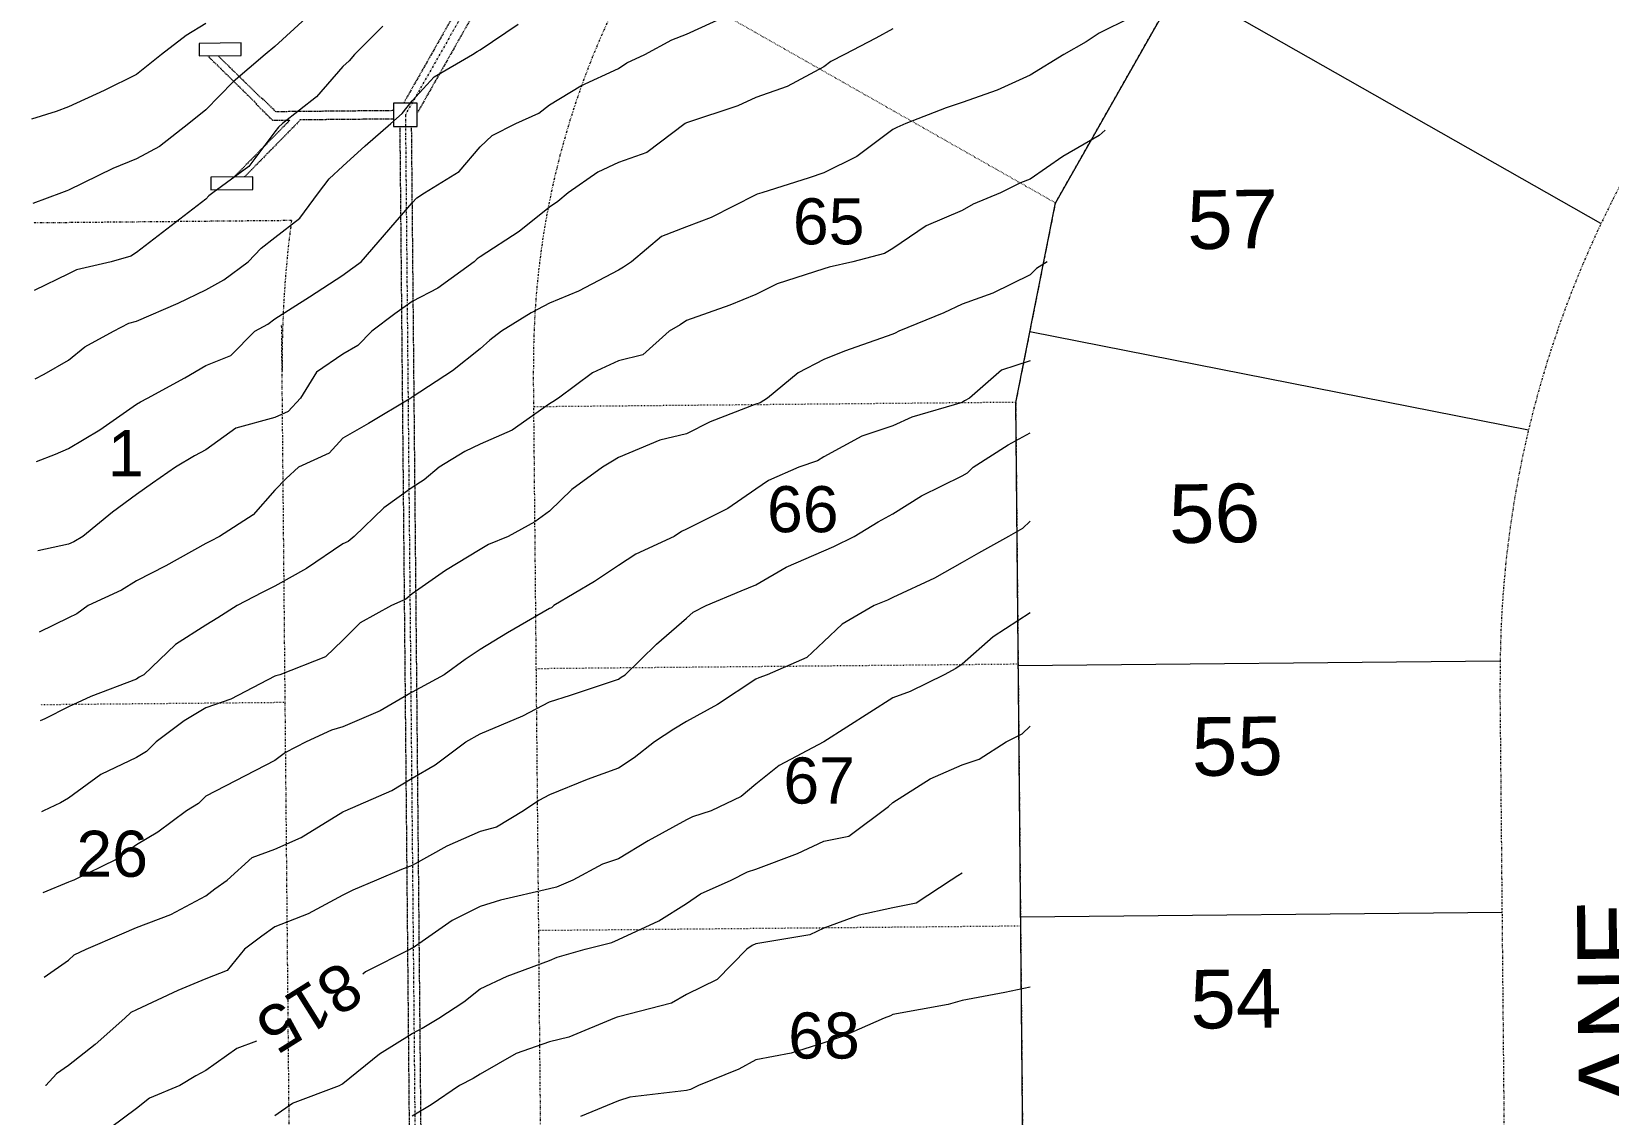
# Model space of a CAD drawing. Extents: x 2300382 to 2302077, y 6907618 to 6908927.
# Drawn here: x 2300386.4 to 2300762.8, y 6908198.1 to 6908456.5 of the extents above; entities that cross this region are included whole.
import ezdxf
from ezdxf.enums import TextEntityAlignment as Align

# ---------------------------------------------------------------- set-up
doc = ezdxf.new("R2010")
doc.units = 0
doc.header["$MEASUREMENT"] = 0
for name, pattern in [('DASHDOT', [1, 0.5, -0.25, 0, -0.25]), ('DIVIDE', [1.25, 0.5, -0.25, 0, -0.25, 0, -0.25]), ('DOT', [0.25, 0, -0.25]), ('HIDDEN', [0.375, 0.25, -0.125])]:
    doc.linetypes.add(name, pattern=pattern)
for name, color, linetype, lineweight in [('10', 7, 'Continuous', 0), ('LAYO-13', 7, 'Continuous', 0), ('LAYO-14', 7, 'Continuous', 0), ('LAYO-31', 7, 'Continuous', 0), ('LAYO-32', 7, 'Continuous', 0), ('LAYO-33', 7, 'Continuous', 0), ('LAYO-38', 7, 'Continuous', 0), ('LAYO-39', 7, 'Continuous', 0), ('LIDAR2DSHD-5', 7, 'Continuous', 0), ('LIDAR2DSHD-6', 7, 'Continuous', 0), ('LIDAR2DSHD-7', 7, 'Continuous', 0), ('STRM-11', 7, 'Continuous', 0), ('STRM-33', 7, 'Continuous', 0), ('STRM-34', 7, 'Continuous', 0), ('STRM-43', 7, 'Continuous', 0), ('STRM-44', 7, 'Continuous', 0)]:
    doc.layers.add(name, color=color, linetype=linetype, lineweight=lineweight)
doc.styles.get("Standard").update_dxf_attribs({"font": 'ARIAL.TTF'})

msp = doc.modelspace()

# ---------------------------------------------------------------- linework, layer by layer
at = {"layer": 'LAYO-31', "color": 7, "linetype": 'DIVIDE', "lineweight": 0}
msp.add_lwpolyline([(2300678.18, 6908874.6), (2300672.44, 6908863.49), (2300676.2, 6908849.85), (2300594.69, 6908706.39), (2300646.86, 6908676.75), (2300660.5, 6908680.51), (2300751.79, 6908628.64), (2300630.77, 6908415.62), (2300621.3, 6908367.99), (2300627.22, 6907738.02), (2302053.71, 6907751.44), (2302037.06, 6908510.98), (2302026.84, 6908520.91), (2301666.66, 6908518.41), (2301666.33, 6908530.91), (2301597.33, 6908530.43), (2301596.8, 6908517.93), (2301509.57, 6908517.32, -0.131647), (2301088.82, 6908626.94), (2300742, 6908823.97), (2300748.61, 6908834.59), (2300678.18, 6908874.6)], format="xyb", dxfattribs=at)
at = {"layer": 'LAYO-32', "color": 7, "linetype": 'DIVIDE', "lineweight": 0}
msp.add_line((2300740.57, 6907914.78), (2300736.93, 6908301.24), dxfattribs=at)
msp.add_arc((2300986.92, 6908303.59), 250, 150.3984, 180.5391, dxfattribs=at)
at = {"layer": 'LAYO-33', "color": 7, "linetype": 'Continuous', "lineweight": 0}
for p, q in [((2300751.79, 6908628.64), (2300630.77, 6908415.62)), ((2300761, 6908410.64), (2300660.41, 6908467.79)), ((2300621.3, 6908367.99), (2300630.77, 6908415.62)), ((2300743.69, 6908361.37), (2300624.64, 6908384.79)), ((2300627.22, 6907738.02), (2300621.3, 6908367.99)), ((2300736.88, 6908306.21), (2300621.89, 6908305.13)), ((2300737.45, 6908246.22), (2300622.45, 6908245.13))]:
    msp.add_line(p, q, dxfattribs=at)
at = {"layer": 'LAYO-38', "color": 253, "linetype": 'DIVIDE', "lineweight": 0}
for p, q in [((2300448.45, 6908411.37), (2300386.77, 6908410.79)), ((2300448.04, 6908181.35), (2300446.11, 6908386.56))]:
    msp.add_line(p, q, dxfattribs=at)
at = {"layer": 'LAYO-38', "color": 7, "linetype": 'DIVIDE', "lineweight": 0}
msp.add_line((2300512.23, 6907736.94), (2300506.22, 6908375.81), dxfattribs=at)
msp.add_arc((2300701.21, 6908377.65), 195, 150.3984, 180.539, dxfattribs=at)
at = {"layer": 'LAYO-38', "color": 253, "linetype": 'DIVIDE', "lineweight": 0}
msp.add_arc((2300701.21, 6908377.65), 255, 172.4013, 180.539, dxfattribs=at)
at = {"layer": 'LAYO-39', "color": 217, "linetype": 'DOT', "lineweight": 0}
for p, q in [((2300530.78, 6908472.42), (2300630.77, 6908415.62)), ((2300621.3, 6908367.99), (2300506.3, 6908366.91)), ((2300621.88, 6908305.49), (2300506.89, 6908304.41)), ((2300446.96, 6908296.35), (2300388.45, 6908295.8)), ((2300622.47, 6908243), (2300507.48, 6908241.92))]:
    msp.add_line(p, q, dxfattribs=at)
at = {"layer": 'LIDAR2DSHD-5', "color": 35, "linetype": 'Continuous', "lineweight": 0}
for p, q in [((2300470.26, 6908457.78), (2300463.46, 6908451)), ((2300463.46, 6908451), (2300462.26, 6908449.49)), ((2300460.75, 6908448.13), (2300454.45, 6908440.9)), ((2300462.26, 6908449.49), (2300460.75, 6908448.13)), ((2300454.45, 6908440.9), (2300446.28, 6908434.5)), ((2300444.5, 6908432.54), (2300438.24, 6908424.26)), ((2300445.35, 6908433.64), (2300444.5, 6908432.54)), ((2300446.28, 6908434.5), (2300445.35, 6908433.64)), ((2300641.25, 6908431.71), (2300632.56, 6908426.69)), ((2300642.63, 6908432.94), (2300641.25, 6908431.71)), ((2300438.24, 6908424.26), (2300429.71, 6908418)), ((2300632.56, 6908426.69), (2300624.75, 6908421.25)), ((2300622.43, 6908420.36), (2300617.71, 6908418)), ((2300624.75, 6908421.25), (2300622.43, 6908420.36)), ((2300428, 6908416.48), (2300411.5, 6908403.78)), ((2300428.75, 6908417.25), (2300428, 6908416.48)), ((2300429.71, 6908418), (2300428.75, 6908417.25)), ((2300617.71, 6908418), (2300611.18, 6908415.28)), ((2300608.5, 6908413.81), (2300599.91, 6908410.09)), ((2300611.18, 6908415.28), (2300608.5, 6908413.81)), ((2300599.91, 6908410.09), (2300592, 6908404.68)), ((2300592, 6908404.68), (2300590.01, 6908403.49)), ((2300405.41, 6908401.5), (2300397.12, 6908399.6)), ((2300410.12, 6908402.9), (2300405.41, 6908401.5)), ((2300411.5, 6908403.78), (2300410.12, 6908402.9)), ((2300582.45, 6908401.5), (2300576.76, 6908400.24)), ((2300590.01, 6908403.49), (2300582.45, 6908401.5)), ((2300395.25, 6908398.62), (2300387.01, 6908394.69)), ((2300397.12, 6908399.6), (2300395.25, 6908398.62)), ((2300575.5, 6908399.85), (2300564.36, 6908396.31)), ((2300576.76, 6908400.24), (2300575.5, 6908399.85)), ((2300559.25, 6908393.72), (2300553.08, 6908391.17)), ((2300564.36, 6908396.31), (2300559.25, 6908393.72)), ((2300553.08, 6908391.17), (2300542.75, 6908387.49)), ((2300541.26, 6908386.51), (2300538.59, 6908385)), ((2300542.75, 6908387.49), (2300541.26, 6908386.51)), ((2300538.59, 6908385), (2300532.28, 6908379.31)), ((2300532.28, 6908379.31), (2300526.5, 6908377.89)), ((2300520.27, 6908375.04), (2300512.15, 6908369)), ((2300526.5, 6908377.89), (2300520.27, 6908375.04)), ((2300510, 6908367.64), (2300501.16, 6908361.34)), ((2300510.85, 6908368.15), (2300510, 6908367.64)), ((2300512.15, 6908369), (2300510.85, 6908368.15)), ((2300501.16, 6908361.34), (2300493.5, 6908358)), ((2300489.82, 6908356.24), (2300483.68, 6908352.5)), ((2300493.5, 6908358), (2300489.82, 6908356.24)), ((2300483.68, 6908352.5), (2300480.16, 6908349.54)), ((2300480.16, 6908349.54), (2300477.25, 6908347.68)), ((2300477.25, 6908347.68), (2300470.47, 6908342.78)), ((2300470.47, 6908342.78), (2300463.45, 6908336)), ((2300460.75, 6908334.21), (2300452.04, 6908328.35)), ((2300461.99, 6908334.76), (2300460.75, 6908334.21)), ((2300463.45, 6908336), (2300461.99, 6908334.76)), ((2300452.04, 6908328.35), (2300444.5, 6908324.13)), ((2300441.42, 6908322.58), (2300435.53, 6908319.5)), ((2300444.5, 6908324.13), (2300441.42, 6908322.58)), ((2300435.53, 6908319.5), (2300430.91, 6908316.59)), ((2300428, 6908314.82), (2300420.77, 6908310.23)), ((2300430.91, 6908316.59), (2300428, 6908314.82)), ((2300624.75, 6908317.78), (2300615.89, 6908312)), ((2300615.89, 6908312), (2300608.5, 6908305.52)), ((2300420.77, 6908310.23), (2300413.18, 6908303)), ((2300413.18, 6908303), (2300412.14, 6908302.38)), ((2300604.26, 6908303), (2300596.12, 6908299)), ((2300607, 6908304.5), (2300604.26, 6908303)), ((2300608.5, 6908305.52), (2300607, 6908304.5)), ((2300411.5, 6908301.9), (2300400.53, 6908297.8)), ((2300412.14, 6908302.38), (2300411.5, 6908301.9)), ((2300400.53, 6908297.8), (2300395.25, 6908295.3)), ((2300592, 6908297.45), (2300575.5, 6908287)), ((2300596.12, 6908299), (2300592, 6908297.45)), ((2300389.62, 6908292.46), (2300388.5, 6908291.96)), ((2300395.25, 6908295.3), (2300389.62, 6908292.46)), ((2300575.5, 6908287), (2300564.84, 6908281.32)), ((2300564.84, 6908281.32), (2300559.25, 6908276.85)), ((2300559.25, 6908276.85), (2300555.81, 6908273.94)), ((2300555.81, 6908273.94), (2300548.6, 6908270.5)), ((2300544.19, 6908269.06), (2300542.75, 6908268.34)), ((2300548.6, 6908270.5), (2300544.19, 6908269.06)), ((2300542.75, 6908268.34), (2300533.55, 6908263.34)), ((2300533.55, 6908263.34), (2300526.5, 6908259.09)), ((2300522.72, 6908257.78), (2300515.64, 6908254)), ((2300526.5, 6908259.09), (2300522.72, 6908257.78)), ((2300515.64, 6908254), (2300511.72, 6908252.28)), ((2300510, 6908251.86), (2300498.33, 6908249.17)), ((2300511.72, 6908252.28), (2300510, 6908251.86)), ((2300493.5, 6908247.68), (2300486.77, 6908244.34)), ((2300498.33, 6908249.17), (2300493.5, 6908247.68)), ((2300486.77, 6908244.34), (2300477.25, 6908237.7)), ((2300476.84, 6908237.5), (2300466.16, 6908232.09)), ((2300477.11, 6908237.64), (2300476.84, 6908237.5)), ((2300477.25, 6908237.7), (2300477.11, 6908237.64)), ((2300466.16, 6908232.09), (2300465.49, 6908231.5)), ((2300435.4, 6908213.83), (2300428, 6908208.58)), ((2300440.08, 6908215.56), (2300435.4, 6908213.83)), ((2300425.64, 6908207.29), (2300421.81, 6908205)), ((2300428, 6908208.58), (2300425.64, 6908207.29)), ((2300414.58, 6908201.92), (2300411.5, 6908199.5)), ((2300421.81, 6908205), (2300414.58, 6908201.92)), ((2300411.5, 6908199.5), (2300405.25, 6908194.85))]:
    msp.add_line(p, q, dxfattribs=at)
at = {"layer": 'LIDAR2DSHD-6', "color": 35, "linetype": 'Continuous', "lineweight": 0}
for p, q in [((2300542.75, 6908455.89), (2300559.25, 6908463.44)), ((2300428, 6908458.43), (2300423.34, 6908455.52)), ((2300451.92, 6908459.69), (2300444.5, 6908452.9)), ((2300493.5, 6908452.13), (2300502.58, 6908458.2)), ((2300648.64, 6908459.73), (2300641.25, 6908456.09)), ((2300423.34, 6908455.52), (2300417.45, 6908451)), ((2300532.82, 6908451), (2300539.21, 6908454.49)), ((2300539.21, 6908454.49), (2300542.75, 6908455.89)), ((2300587.95, 6908454.92), (2300580.41, 6908451)), ((2300592, 6908457.12), (2300587.95, 6908454.92)), ((2300638.1, 6908454.05), (2300632.8, 6908451)), ((2300641.25, 6908456.09), (2300638.1, 6908454.05)), ((2300417.45, 6908451), (2300411.5, 6908446.22)), ((2300442.18, 6908451), (2300434.54, 6908444.46)), ((2300444.5, 6908452.9), (2300442.18, 6908451)), ((2300482.49, 6908445.68), (2300491.65, 6908451)), ((2300491.65, 6908451), (2300492.77, 6908451.72)), ((2300492.77, 6908451.72), (2300493.5, 6908452.13)), ((2300528.48, 6908448.99), (2300532.82, 6908451)), ((2300580.41, 6908451), (2300577.21, 6908449.29)), ((2300632.8, 6908451), (2300624.75, 6908446.07)), ((2300411.5, 6908446.22), (2300403.73, 6908442.38)), ((2300517.51, 6908443.49), (2300526.5, 6908447.65)), ((2300526.5, 6908447.65), (2300528.48, 6908448.99)), ((2300575.5, 6908448.07), (2300566.78, 6908443.36)), ((2300577.21, 6908449.29), (2300575.5, 6908448.07)), ((2300624.75, 6908446.07), (2300616.88, 6908442.49)), ((2300403.73, 6908442.38), (2300395.25, 6908438.52)), ((2300434.54, 6908444.46), (2300428, 6908437.76)), ((2300477.25, 6908439.91), (2300482.49, 6908445.68)), ((2300510, 6908438.95), (2300517.51, 6908443.49)), ((2300566.78, 6908443.36), (2300559.25, 6908440.77)), ((2300616.88, 6908442.49), (2300608.5, 6908439.54)), ((2300395.25, 6908438.52), (2300392.32, 6908437.43)), ((2300474.86, 6908436.89), (2300477.25, 6908439.91)), ((2300507.5, 6908437), (2300510, 6908438.95)), ((2300555.01, 6908438.74), (2300542.75, 6908434.71)), ((2300559.25, 6908440.77), (2300555.01, 6908438.74)), ((2300608.5, 6908439.54), (2300604.72, 6908438.28)), ((2300392.32, 6908437.43), (2300386.41, 6908435.53)), ((2300428, 6908437.76), (2300423.94, 6908434.5)), ((2300472.19, 6908434.5), (2300474.86, 6908436.89)), ((2300501.99, 6908434.5), (2300507.5, 6908437)), ((2300542.61, 6908434.64), (2300542.4, 6908434.5)), ((2300542.75, 6908434.71), (2300542.61, 6908434.64)), ((2300604.72, 6908438.28), (2300595.06, 6908434.5)), ((2300423.94, 6908434.5), (2300416.92, 6908429.08)), ((2300466.01, 6908429.24), (2300472.19, 6908434.5)), ((2300493.5, 6908429), (2300496.33, 6908431.67)), ((2300496.33, 6908431.67), (2300501.99, 6908434.5)), ((2300542.4, 6908434.5), (2300533.27, 6908427.63)), ((2300592, 6908433.1), (2300583.35, 6908426.65)), ((2300592.94, 6908433.56), (2300592, 6908433.1)), ((2300595.06, 6908434.5), (2300592.94, 6908433.56)), ((2300416.92, 6908429.08), (2300411.5, 6908426.07)), ((2300460.75, 6908424.36), (2300466.01, 6908429.24)), ((2300488.5, 6908423.08), (2300493.5, 6908429)), ((2300533.27, 6908427.63), (2300526.5, 6908425.22)), ((2300405.78, 6908423.81), (2300395.25, 6908418.59)), ((2300411.5, 6908426.07), (2300405.78, 6908423.81)), ((2300457.48, 6908421.32), (2300460.75, 6908424.36)), ((2300526.5, 6908425.22), (2300521.61, 6908422.89)), ((2300583.35, 6908426.65), (2300575.5, 6908422.78)), ((2300454.9, 6908418), (2300457.48, 6908421.32)), ((2300480.2, 6908418), (2300488.5, 6908423.08)), ((2300521.61, 6908422.89), (2300514.47, 6908418)), ((2300572.01, 6908421.55), (2300560.73, 6908418)), ((2300575.5, 6908422.78), (2300572.01, 6908421.55)), ((2300393.6, 6908418), (2300386.71, 6908415.48)), ((2300394.8, 6908418.45), (2300393.6, 6908418)), ((2300395.25, 6908418.59), (2300394.8, 6908418.45)), ((2300450.45, 6908411.95), (2300454.9, 6908418)), ((2300477.25, 6908415.64), (2300478.4, 6908416.83)), ((2300478.4, 6908416.83), (2300480.2, 6908418)), ((2300512.06, 6908415.94), (2300510, 6908414.6)), ((2300514.47, 6908418), (2300512.06, 6908415.94)), ((2300559.25, 6908417.52), (2300548.62, 6908412.13)), ((2300559.6, 6908417.65), (2300559.25, 6908417.52)), ((2300560.73, 6908418), (2300559.6, 6908417.65)), ((2300465.07, 6908401.5), (2300477.25, 6908415.64)), ((2300510, 6908414.6), (2300502.76, 6908408.74)), ((2300548.62, 6908412.13), (2300542.75, 6908409.86)), ((2300444.5, 6908407.3), (2300450.45, 6908411.95)), ((2300502.76, 6908408.74), (2300493.5, 6908402.7)), ((2300542.75, 6908409.86), (2300536.75, 6908407.59)), ((2300438.1, 6908401.5), (2300441.25, 6908404.75)), ((2300441.25, 6908404.75), (2300444.5, 6908407.3)), ((2300536.75, 6908407.59), (2300529.61, 6908401.5)), ((2300432.31, 6908397.19), (2300438.1, 6908401.5)), ((2300462.55, 6908399.7), (2300465.07, 6908401.5)), ((2300492.07, 6908401.5), (2300483.42, 6908395.24)), ((2300492.78, 6908402.23), (2300492.07, 6908401.5)), ((2300493.5, 6908402.7), (2300492.78, 6908402.23)), ((2300529.61, 6908401.5), (2300527.72, 6908400.26)), ((2300628.8, 6908401.5), (2300626.3, 6908399.95)), ((2300428, 6908394.87), (2300432.31, 6908397.19)), ((2300452.74, 6908393.14), (2300460.75, 6908398.35)), ((2300460.75, 6908398.35), (2300462.55, 6908399.7)), ((2300526.5, 6908399.57), (2300516.99, 6908394.51)), ((2300527.72, 6908400.26), (2300526.5, 6908399.57)), ((2300624.75, 6908398.42), (2300615.82, 6908394.07)), ((2300626.3, 6908399.95), (2300624.75, 6908398.42)), ((2300421.38, 6908391.62), (2300428, 6908394.87)), ((2300483.42, 6908395.24), (2300477.25, 6908392.07)), ((2300516.99, 6908394.51), (2300510, 6908391.68)), ((2300615.82, 6908394.07), (2300608.5, 6908391.44)), ((2300411.5, 6908387.33), (2300421.38, 6908391.62)), ((2300444.5, 6908387.93), (2300452.74, 6908393.14)), ((2300477.25, 6908392.07), (2300473.12, 6908389.13)), ((2300510, 6908391.68), (2300505.65, 6908389.35)), ((2300608.5, 6908391.44), (2300604.14, 6908389.36)), ((2300405.96, 6908385), (2300409.62, 6908386.9)), ((2300409.62, 6908386.9), (2300411.5, 6908387.33)), ((2300439.7, 6908385), (2300442.82, 6908386.68)), ((2300442.82, 6908386.68), (2300444.5, 6908387.93)), ((2300473.12, 6908389.13), (2300467.65, 6908385)), ((2300505.65, 6908389.35), (2300498.55, 6908385)), ((2300604.14, 6908389.36), (2300593.41, 6908385)), ((2300399.11, 6908381.2), (2300405.96, 6908385)), ((2300434.01, 6908379.17), (2300439.7, 6908385)), ((2300467.65, 6908385), (2300464.33, 6908381.53)), ((2300495.77, 6908382.8), (2300493.5, 6908380.79)), ((2300498.55, 6908385), (2300495.77, 6908382.8)), ((2300592, 6908384.3), (2300580.41, 6908380.23)), ((2300592.51, 6908384.51), (2300592, 6908384.3)), ((2300593.41, 6908385), (2300592.51, 6908384.51)), ((2300395.25, 6908378.07), (2300399.11, 6908381.2)), ((2300428, 6908376.79), (2300434.01, 6908379.17)), ((2300460.75, 6908379.47), (2300454.46, 6908375.19)), ((2300464.33, 6908381.53), (2300460.75, 6908379.47)), ((2300493.5, 6908380.79), (2300486.87, 6908375.52)), ((2300575.5, 6908378.21), (2300569.39, 6908375.02)), ((2300580.41, 6908380.23), (2300575.5, 6908378.21)), ((2300387.32, 6908373.57), (2300389.39, 6908374.68)), ((2300389.39, 6908374.68), (2300395.25, 6908378.07)), ((2300423, 6908373.85), (2300428, 6908376.79)), ((2300454.46, 6908375.19), (2300450.62, 6908369)), ((2300486.87, 6908375.52), (2300477.25, 6908369.26)), ((2300569.39, 6908375.02), (2300562.08, 6908369)), ((2300617.94, 6908375.7), (2300610.27, 6908369)), ((2300624.75, 6908377.91), (2300617.94, 6908375.7)), ((2300414.12, 6908369), (2300423, 6908373.85)), ((2300402.71, 6908361.42), (2300411.5, 6908367.56)), ((2300411.5, 6908367.56), (2300412.4, 6908368.1)), ((2300412.4, 6908368.1), (2300414.12, 6908369)), ((2300450.62, 6908369), (2300447.63, 6908365.82)), ((2300476.91, 6908369), (2300466.81, 6908362.94)), ((2300477.12, 6908369.12), (2300476.91, 6908369)), ((2300477.25, 6908369.26), (2300477.12, 6908369.12)), ((2300559.25, 6908367.52), (2300548.38, 6908363.37)), ((2300560.34, 6908367.89), (2300559.25, 6908367.52)), ((2300562.08, 6908369), (2300560.34, 6908367.89)), ((2300608.5, 6908367.97), (2300596.52, 6908364.48)), ((2300609.12, 6908368.37), (2300608.5, 6908367.97)), ((2300610.27, 6908369), (2300609.12, 6908368.37)), ((2300444.5, 6908364.37), (2300435.17, 6908361.83)), ((2300447.63, 6908365.82), (2300444.5, 6908364.37)), ((2300548.38, 6908363.37), (2300542.75, 6908360.44)), ((2300596.52, 6908364.48), (2300592, 6908362.4)), ((2300395.25, 6908356.96), (2300402.71, 6908361.42)), ((2300435.17, 6908361.83), (2300428, 6908356.63)), ((2300460.75, 6908359.43), (2300457.42, 6908355.88)), ((2300466.81, 6908362.94), (2300460.75, 6908359.43)), ((2300542.75, 6908360.44), (2300536.35, 6908359)), ((2300584.55, 6908359.95), (2300575.5, 6908354.99)), ((2300592, 6908362.4), (2300584.55, 6908359.95)), ((2300619.47, 6908357.86), (2300624.75, 6908360.75)), ((2300387.6, 6908353.84), (2300392.16, 6908355.59)), ((2300392.16, 6908355.59), (2300395.25, 6908356.96)), ((2300428, 6908356.63), (2300425.29, 6908355.21)), ((2300457.42, 6908355.88), (2300450.12, 6908352.5)), ((2300536.35, 6908359), (2300526.5, 6908354.86)), ((2300611.16, 6908352.5), (2300619.47, 6908357.86)), ((2300420.78, 6908352.5), (2300415.28, 6908348.72)), ((2300425.29, 6908355.21), (2300420.78, 6908352.5)), ((2300450.12, 6908352.5), (2300447.18, 6908349.78)), ((2300522.66, 6908352.5), (2300515.34, 6908347.16)), ((2300525.08, 6908353.92), (2300522.66, 6908352.5)), ((2300526.5, 6908354.86), (2300525.08, 6908353.92)), ((2300569.54, 6908352.5), (2300562.34, 6908349.37)), ((2300574, 6908354.03), (2300569.54, 6908352.5)), ((2300575.5, 6908354.99), (2300574, 6908354.03)), ((2300609.81, 6908351.17), (2300611.16, 6908352.5)), ((2300415.28, 6908348.72), (2300411.5, 6908346.04)), ((2300447.18, 6908349.78), (2300444.5, 6908347)), ((2300562.34, 6908349.37), (2300559.25, 6908347.28)), ((2300598.79, 6908345.71), (2300608.5, 6908350.44)), ((2300608.5, 6908350.44), (2300609.81, 6908351.17)), ((2300411.5, 6908346.04), (2300405.76, 6908341.82)), ((2300444.5, 6908347), (2300439.33, 6908341.17)), ((2300515.34, 6908347.16), (2300510, 6908342.03)), ((2300559.25, 6908347.28), (2300552.62, 6908342.63)), ((2300592, 6908341.42), (2300598.79, 6908345.71)), ((2300405.76, 6908341.82), (2300398.62, 6908336)), ((2300439.33, 6908341.17), (2300431.3, 6908336)), ((2300510, 6908342.03), (2300506.52, 6908339.48)), ((2300552.62, 6908342.63), (2300542.75, 6908337.7)), ((2300588.5, 6908339.5), (2300592, 6908341.42)), ((2300506.52, 6908339.48), (2300500.2, 6908336)), ((2300541.58, 6908337.19), (2300539.76, 6908336)), ((2300542.75, 6908337.7), (2300541.58, 6908337.19)), ((2300582.79, 6908336), (2300588.5, 6908339.5)), ((2300622.92, 6908337.86), (2300619.58, 6908336)), ((2300624.75, 6908339.67), (2300622.92, 6908337.86)), ((2300395.25, 6908334.15), (2300387.91, 6908332.58)), ((2300396.5, 6908334.73), (2300395.25, 6908334.15)), ((2300398.62, 6908336), (2300396.5, 6908334.73)), ((2300428, 6908334.31), (2300418.49, 6908329.01)), ((2300429.11, 6908334.89), (2300428, 6908334.31)), ((2300431.3, 6908336), (2300429.11, 6908334.89)), ((2300495.45, 6908334.05), (2300493.5, 6908332.89)), ((2300500.2, 6908336), (2300495.45, 6908334.05)), ((2300539.76, 6908336), (2300530.66, 6908331.77)), ((2300575.5, 6908332.59), (2300577.93, 6908333.57)), ((2300577.93, 6908333.57), (2300582.79, 6908336)), ((2300619.58, 6908336), (2300612.46, 6908331.98)), ((2300493.5, 6908332.89), (2300485.23, 6908327.9)), ((2300530.66, 6908331.77), (2300526.5, 6908329.09)), ((2300566.51, 6908328.63), (2300575.5, 6908332.59)), ((2300608.5, 6908329.81), (2300601.95, 6908326.05)), ((2300612.46, 6908331.98), (2300608.5, 6908329.81)), ((2300418.49, 6908329.01), (2300411.5, 6908325.37)), ((2300485.23, 6908327.9), (2300477.25, 6908322.29)), ((2300526.5, 6908329.09), (2300520.78, 6908325.22)), ((2300559.25, 6908324.41), (2300566.51, 6908328.63)), ((2300601.95, 6908326.05), (2300592, 6908321.42)), ((2300407.86, 6908323.19), (2300399.94, 6908319.5)), ((2300411.5, 6908325.37), (2300407.86, 6908323.19)), ((2300477.25, 6908322.29), (2300475.74, 6908321.01)), ((2300520.78, 6908325.22), (2300511.08, 6908319.5)), ((2300547.46, 6908319.5), (2300555.75, 6908323)), ((2300555.75, 6908323), (2300559.25, 6908324.41)), ((2300399.94, 6908319.5), (2300397.22, 6908317.5)), ((2300472.34, 6908319.5), (2300464.88, 6908315.38)), ((2300475.74, 6908321.01), (2300472.34, 6908319.5)), ((2300510, 6908318.8), (2300499.98, 6908313.02)), ((2300510.51, 6908318.99), (2300510, 6908318.8)), ((2300511.08, 6908319.5), (2300510.51, 6908318.99)), ((2300544.32, 6908317.93), (2300547.46, 6908319.5)), ((2300587.54, 6908319.5), (2300579.91, 6908315.09)), ((2300590.72, 6908320.78), (2300587.54, 6908319.5)), ((2300592, 6908321.42), (2300590.72, 6908320.78)), ((2300395.25, 6908316.6), (2300388.2, 6908313.17)), ((2300397.22, 6908317.5), (2300395.25, 6908316.6)), ((2300464.88, 6908315.38), (2300460.75, 6908311.25)), ((2300535.58, 6908310.28), (2300542.75, 6908316.5)), ((2300542.75, 6908316.5), (2300544.32, 6908317.93)), ((2300579.91, 6908315.09), (2300575.5, 6908310.93)), ((2300460.75, 6908311.25), (2300456.57, 6908307.25)), ((2300499.98, 6908313.02), (2300493.5, 6908308.98)), ((2300575.5, 6908310.93), (2300571.44, 6908307.13)), ((2300456.57, 6908307.25), (2300445.66, 6908303)), ((2300493.5, 6908308.98), (2300489.94, 6908306.62)), ((2300528.12, 6908303), (2300535.58, 6908310.28)), ((2300571.44, 6908307.13), (2300561.96, 6908303)), ((2300445.66, 6908303), (2300444.76, 6908302.74)), ((2300484.86, 6908303), (2300477.25, 6908298.86)), ((2300489.94, 6908306.62), (2300484.86, 6908303)), ((2300527.13, 6908302.38), (2300528.12, 6908303)), ((2300561.96, 6908303), (2300560.02, 6908302.24)), ((2300444.5, 6908302.62), (2300434.01, 6908297.17)), ((2300444.76, 6908302.74), (2300444.5, 6908302.62)), ((2300515.03, 6908298.12), (2300526.5, 6908301.97)), ((2300526.5, 6908301.97), (2300527.13, 6908302.38)), ((2300559.25, 6908301.9), (2300550.13, 6908295.85)), ((2300560.02, 6908302.24), (2300559.25, 6908301.9)), ((2300434.01, 6908297.17), (2300428, 6908295.08)), ((2300477.25, 6908298.86), (2300469.66, 6908294.36)), ((2300503.64, 6908293.16), (2300510, 6908296.52)), ((2300510, 6908296.52), (2300515.03, 6908298.12)), ((2300550.13, 6908295.85), (2300542.75, 6908291.86)), ((2300422.86, 6908291.99), (2300416.18, 6908287)), ((2300428, 6908295.08), (2300422.86, 6908291.99)), ((2300469.66, 6908294.36), (2300460.75, 6908290.54)), ((2300493.5, 6908288.88), (2300503.64, 6908293.16)), ((2300542.75, 6908291.86), (2300539.73, 6908289.98)), ((2300457.98, 6908289.73), (2300452, 6908287)), ((2300460.75, 6908290.54), (2300457.98, 6908289.73)), ((2300490.04, 6908287), (2300493.5, 6908288.88)), ((2300539.73, 6908289.98), (2300535.1, 6908287)), ((2300619.01, 6908287), (2300622.86, 6908288.86)), ((2300622.86, 6908288.86), (2300624.75, 6908290.69)), ((2300413.86, 6908284.64), (2300411.5, 6908283.22)), ((2300416.18, 6908287), (2300413.86, 6908284.64)), ((2300447, 6908284.46), (2300444.5, 6908282.5)), ((2300452, 6908287), (2300447, 6908284.46)), ((2300482.72, 6908281.45), (2300490.04, 6908287)), ((2300535.1, 6908287), (2300530.28, 6908283.16)), ((2300612.61, 6908282.83), (2300619.01, 6908287)), ((2300411.5, 6908283.22), (2300402.98, 6908279.16)), ((2300444.5, 6908282.5), (2300428, 6908274)), ((2300477.25, 6908278.28), (2300482.72, 6908281.45)), ((2300526.5, 6908280.73), (2300519.02, 6908277.98)), ((2300530.28, 6908283.16), (2300526.5, 6908280.73)), ((2300600.86, 6908278.14), (2300608.5, 6908281.5)), ((2300608.5, 6908281.5), (2300612.61, 6908282.83)), ((2300402.98, 6908279.16), (2300395.25, 6908273.52)), ((2300472.39, 6908275.36), (2300477.25, 6908278.28)), ((2300519.02, 6908277.98), (2300510, 6908274.33)), ((2300592, 6908272.49), (2300600.86, 6908278.14)), ((2300395.25, 6908273.52), (2300393.3, 6908272.45)), ((2300428, 6908274), (2300426.26, 6908272.24)), ((2300461.24, 6908270.5), (2300472.39, 6908275.36)), ((2300507.51, 6908272.99), (2300503.86, 6908270.5)), ((2300510, 6908274.33), (2300507.51, 6908272.99)), ((2300389.29, 6908270.5), (2300388.82, 6908270.3)), ((2300393.3, 6908272.45), (2300389.29, 6908270.5)), ((2300423.38, 6908270.5), (2300416.58, 6908265.42)), ((2300426.26, 6908272.24), (2300423.38, 6908270.5)), ((2300450.76, 6908264.14), (2300460.75, 6908270.3)), ((2300460.75, 6908270.3), (2300460.89, 6908270.36)), ((2300460.89, 6908270.36), (2300461.24, 6908270.5)), ((2300503.86, 6908270.5), (2300497.41, 6908266.59)), ((2300581.51, 6908264.49), (2300590.92, 6908271.58)), ((2300590.92, 6908271.58), (2300592, 6908272.49)), ((2300416.58, 6908265.42), (2300411.5, 6908262.36)), ((2300493.5, 6908265.6), (2300485.56, 6908262.06)), ((2300497.41, 6908266.59), (2300493.5, 6908265.6)), ((2300411.5, 6908262.36), (2300406.65, 6908258.92)), ((2300444.5, 6908261.37), (2300450.76, 6908264.14)), ((2300485.56, 6908262.06), (2300477.25, 6908257.49)), ((2300569.25, 6908260.35), (2300575.5, 6908263.27)), ((2300575.5, 6908263.27), (2300581.51, 6908264.49)), ((2300406.65, 6908258.92), (2300396.47, 6908254)), ((2300433.14, 6908254), (2300439.09, 6908259.41)), ((2300439.09, 6908259.41), (2300444.5, 6908261.37)), ((2300559.25, 6908256.61), (2300569.25, 6908260.35)), ((2300396.47, 6908254), (2300395.62, 6908253.63)), ((2300430.13, 6908251.87), (2300433.14, 6908254)), ((2300468.76, 6908254), (2300463.13, 6908251.62)), ((2300474.75, 6908256.5), (2300468.76, 6908254)), ((2300477.25, 6908257.49), (2300474.75, 6908256.5)), ((2300546.07, 6908250.68), (2300553.36, 6908254)), ((2300553.36, 6908254), (2300557.29, 6908255.96)), ((2300557.29, 6908255.96), (2300559.25, 6908256.61)), ((2300605.89, 6908254), (2300597.56, 6908248.44)), ((2300607.5, 6908255), (2300605.89, 6908254)), ((2300608.5, 6908255.6), (2300607.5, 6908255)), ((2300395.25, 6908253.47), (2300389.1, 6908250.96)), ((2300395.62, 6908253.63), (2300395.25, 6908253.47)), ((2300419.69, 6908245.81), (2300428, 6908250.22)), ((2300428, 6908250.22), (2300430.13, 6908251.87)), ((2300460.75, 6908250.4), (2300452.42, 6908245.96)), ((2300463.13, 6908251.62), (2300460.75, 6908250.4)), ((2300542.75, 6908248.36), (2300546.07, 6908250.68)), ((2300536.1, 6908244.26), (2300542.75, 6908248.36)), ((2300592, 6908247.4), (2300583.92, 6908245.58)), ((2300597.56, 6908248.44), (2300592, 6908247.4)), ((2300407.93, 6908241.13), (2300411.5, 6908242.7)), ((2300411.5, 6908242.7), (2300419.69, 6908245.81)), ((2300444.5, 6908242.87), (2300441.36, 6908240.64)), ((2300452.42, 6908245.96), (2300444.5, 6908242.87)), ((2300526.5, 6908239.78), (2300536.1, 6908244.26)), ((2300583.92, 6908245.58), (2300575.5, 6908242.54)), ((2300399.42, 6908237.5), (2300407.93, 6908241.13)), ((2300441.36, 6908240.64), (2300437.28, 6908237.5)), ((2300518.58, 6908237.5), (2300524.92, 6908239.08)), ((2300524.92, 6908239.08), (2300526.5, 6908239.78)), ((2300572.16, 6908240.89), (2300559.25, 6908238.76)), ((2300575.5, 6908242.54), (2300572.16, 6908240.89)), ((2300395.25, 6908234.84), (2300396.6, 6908236.13)), ((2300396.6, 6908236.13), (2300399.42, 6908237.5)), ((2300437.28, 6908237.5), (2300433.12, 6908232.38)), ((2300510, 6908234.78), (2300511.87, 6908235.63)), ((2300511.87, 6908235.63), (2300518.58, 6908237.5)), ((2300557.15, 6908237.5), (2300550.02, 6908230.23)), ((2300558.39, 6908238.36), (2300557.15, 6908237.5)), ((2300559.25, 6908238.76), (2300558.39, 6908238.36)), ((2300389.39, 6908230.78), (2300395.25, 6908234.84)), ((2300433.12, 6908232.38), (2300428, 6908230.43)), ((2300499.92, 6908231.08), (2300510, 6908234.78)), ((2300421.34, 6908227.66), (2300411.5, 6908223.04)), ((2300428, 6908230.43), (2300421.34, 6908227.66)), ((2300489.62, 6908224.93), (2300493.5, 6908228.01)), ((2300493.5, 6908228.01), (2300499.92, 6908231.08)), ((2300550.02, 6908230.23), (2300542.75, 6908226.65)), ((2300624.75, 6908228.41), (2300618.69, 6908227.15)), ((2300483.62, 6908221), (2300489.62, 6908224.93)), ((2300539.15, 6908224.65), (2300526.5, 6908221.37)), ((2300542.75, 6908226.65), (2300539.15, 6908224.65)), ((2300605.2, 6908224.3), (2300592, 6908221.9)), ((2300608.5, 6908225.29), (2300605.2, 6908224.3)), ((2300618.69, 6908227.15), (2300608.5, 6908225.29)), ((2300408.7, 6908221), (2300401.59, 6908214.76)), ((2300410.15, 6908222.38), (2300408.7, 6908221)), ((2300411.5, 6908223.04), (2300410.15, 6908222.38)), ((2300479.68, 6908218.61), (2300483.62, 6908221)), ((2300525.58, 6908221), (2300514.64, 6908216.5)), ((2300526.21, 6908221.29), (2300525.58, 6908221)), ((2300526.5, 6908221.37), (2300526.21, 6908221.29)), ((2300589.94, 6908221), (2300579.94, 6908216.69)), ((2300591.39, 6908221.61), (2300589.94, 6908221)), ((2300592, 6908221.9), (2300591.39, 6908221.61)), ((2300469.46, 6908212.56), (2300477.25, 6908217.36)), ((2300477.25, 6908217.36), (2300479.68, 6908218.61)), ((2300514.64, 6908216.5), (2300510, 6908215.39)), ((2300579.94, 6908216.69), (2300575.5, 6908215.11)), ((2300401.59, 6908214.76), (2300395.25, 6908209.71)), ((2300502.12, 6908212.64), (2300493.5, 6908207.7)), ((2300510, 6908215.39), (2300502.12, 6908212.64)), ((2300567.7, 6908212.68), (2300559.25, 6908211.1)), ((2300575.5, 6908215.11), (2300567.7, 6908212.68)), ((2300395.25, 6908209.71), (2300392.41, 6908207.76)), ((2300460.75, 6908205.41), (2300469.46, 6908212.56)), ((2300555.25, 6908208.88), (2300545.59, 6908205)), ((2300559.25, 6908211.1), (2300555.25, 6908208.88)), ((2300392.41, 6908207.76), (2300389.84, 6908205)), ((2300459.89, 6908205), (2300460.48, 6908205.26)), ((2300460.48, 6908205.26), (2300460.75, 6908205.41)), ((2300491.8, 6908206.67), (2300488.55, 6908205)), ((2300493.5, 6908207.7), (2300491.8, 6908206.67)), ((2300389.84, 6908205), (2300389.77, 6908204.95)), ((2300448.71, 6908200.73), (2300459.89, 6908205)), ((2300488.55, 6908205), (2300481.81, 6908200.37)), ((2300526.5, 6908201.3), (2300517.45, 6908197.55)), ((2300529.24, 6908202.21), (2300526.5, 6908201.3)), ((2300542.75, 6908203.8), (2300529.24, 6908202.21)), ((2300543.7, 6908204.05), (2300542.75, 6908203.8)), ((2300545.59, 6908205), (2300543.7, 6908204.05)), ((2300444.5, 6908197.84), (2300448.71, 6908200.73)), ((2300481.81, 6908200.37), (2300477.25, 6908197.67))]:
    msp.add_line(p, q, dxfattribs=at)
at = {"layer": 'STRM-11', "color": 5, "linetype": 'DASHDOT', "lineweight": 0}
msp.add_lwpolyline([(2300726.98, 6908878.51), (2300475.64, 6908436.63), (2300482.23, 6907736.66)], dxfattribs=at)
at = {"layer": 'STRM-33', "color": 5, "linetype": 'Continuous', "lineweight": 0}
for p, q in [((2300440.06, 6908439.12), (2300440.15, 6908439.21)), ((2300441.38, 6908440.46), (2300441.46, 6908440.54))]:
    msp.add_line(p, q, dxfattribs=at)
at = {"layer": 'STRM-34', "color": 5, "linetype": 'HIDDEN', "lineweight": 0}
for p, q in [((2300614.1, 6908683.86), (2300475.23, 6908439.42)), ((2300617.58, 6908681.89), (2300478.44, 6908436.99)), ((2300428.46, 6908450.68), (2300440.15, 6908439.21)), ((2300430.93, 6908450.7), (2300441.38, 6908440.46)), ((2300443.93, 6908435.32), (2300440.06, 6908439.12)), ((2300448.1, 6908435.36), (2300434.73, 6908421.74)), ((2300450.58, 6908435.39), (2300437.21, 6908421.76)), ((2300443.93, 6908435.32), (2300448.1, 6908435.36)), ((2300472.84, 6908435.6), (2300450.58, 6908435.39)), ((2300474.3, 6908433.82), (2300476.88, 6908159.44)), ((2300477.05, 6908433.82), (2300479.63, 6908159.44))]:
    msp.add_line(p, q, dxfattribs=at)
msp.add_lwpolyline([(2300472.84, 6908437.6), (2300444.74, 6908437.33), (2300441.46, 6908440.54)], dxfattribs=at)
at = {"layer": 'STRM-43', "color": 5, "linetype": 'Continuous', "lineweight": 0}
for p, q in [((2300478.44, 6908439.42), (2300472.84, 6908439.42)), ((2300472.84, 6908439.42), (2300472.84, 6908433.82)), ((2300478.44, 6908433.82), (2300478.44, 6908439.42)), ((2300472.84, 6908433.82), (2300478.44, 6908433.82)), ((2300439.21, 6908421.78), (2300429.21, 6908421.69)), ((2300429.21, 6908421.69), (2300429.23, 6908418.69)), ((2300439.23, 6908418.78), (2300439.21, 6908421.78)), ((2300429.23, 6908418.69), (2300439.23, 6908418.78))]:
    msp.add_line(p, q, dxfattribs=at)
at = {"layer": 'STRM-44', "color": 5, "linetype": 'Continuous', "lineweight": 0}
for p, q in [((2300436.43, 6908453.76), (2300426.43, 6908453.66)), ((2300426.43, 6908453.66), (2300426.46, 6908450.66)), ((2300436.46, 6908450.76), (2300436.43, 6908453.76)), ((2300426.46, 6908450.66), (2300436.46, 6908450.76))]:
    msp.add_line(p, q, dxfattribs=at)

# ---------------------------------------------------------------- texts
at = {"layer": '10', "color": 7, "linetype": 'Continuous', "lineweight": 0}
msp.add_text('PAPER BIRCH LANE', height=17.5, rotation=90.539, dxfattribs=at).set_placement((2300773.86, 6908131.44), align=Align.CENTER)
at = {"layer": 'LAYO-13', "color": 7, "linetype": 'Continuous', "lineweight": 0}
for s, p in [('57', (2300673.08, 6908411.57)), ('56', (2300668.75, 6908341.52)), ('55', (2300674.19, 6908285.86)), ('54', (2300673.83, 6908225.57))]:
    msp.add_text(s, height=14, rotation=0.7557, dxfattribs=at).set_placement(p, align=Align.MIDDLE)
at = {"layer": 'LAYO-14', "color": 252, "linetype": 'Continuous', "lineweight": 0}
for s, p in [('65', (2300576.67, 6908411.19)), ('1', (2300408.91, 6908355.86)), ('66', (2300570.49, 6908342.5)), ('67', (2300574.4, 6908277.75)), ('26', (2300405.66, 6908260.27)), ('68', (2300575.55, 6908216.9))]:
    msp.add_text(s, height=11, dxfattribs=at).set_placement(p, align=Align.MIDDLE)
at = {"layer": 'LIDAR2DSHD-7', "color": 35, "linetype": 'Continuous', "lineweight": 0}
msp.add_text('815', height=11, rotation=212.1067, dxfattribs=at).set_placement((2300452.79, 6908223.52), align=Align.MIDDLE)

doc.saveas('drawing.dxf')
